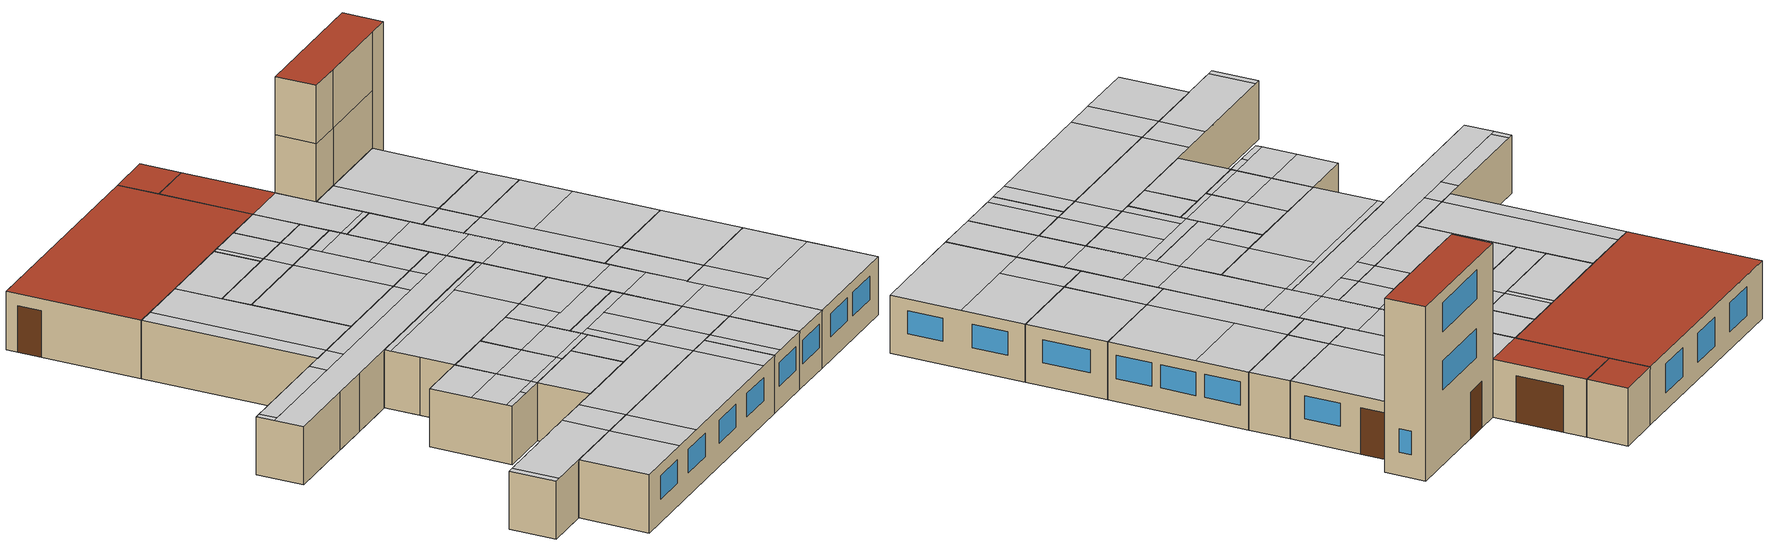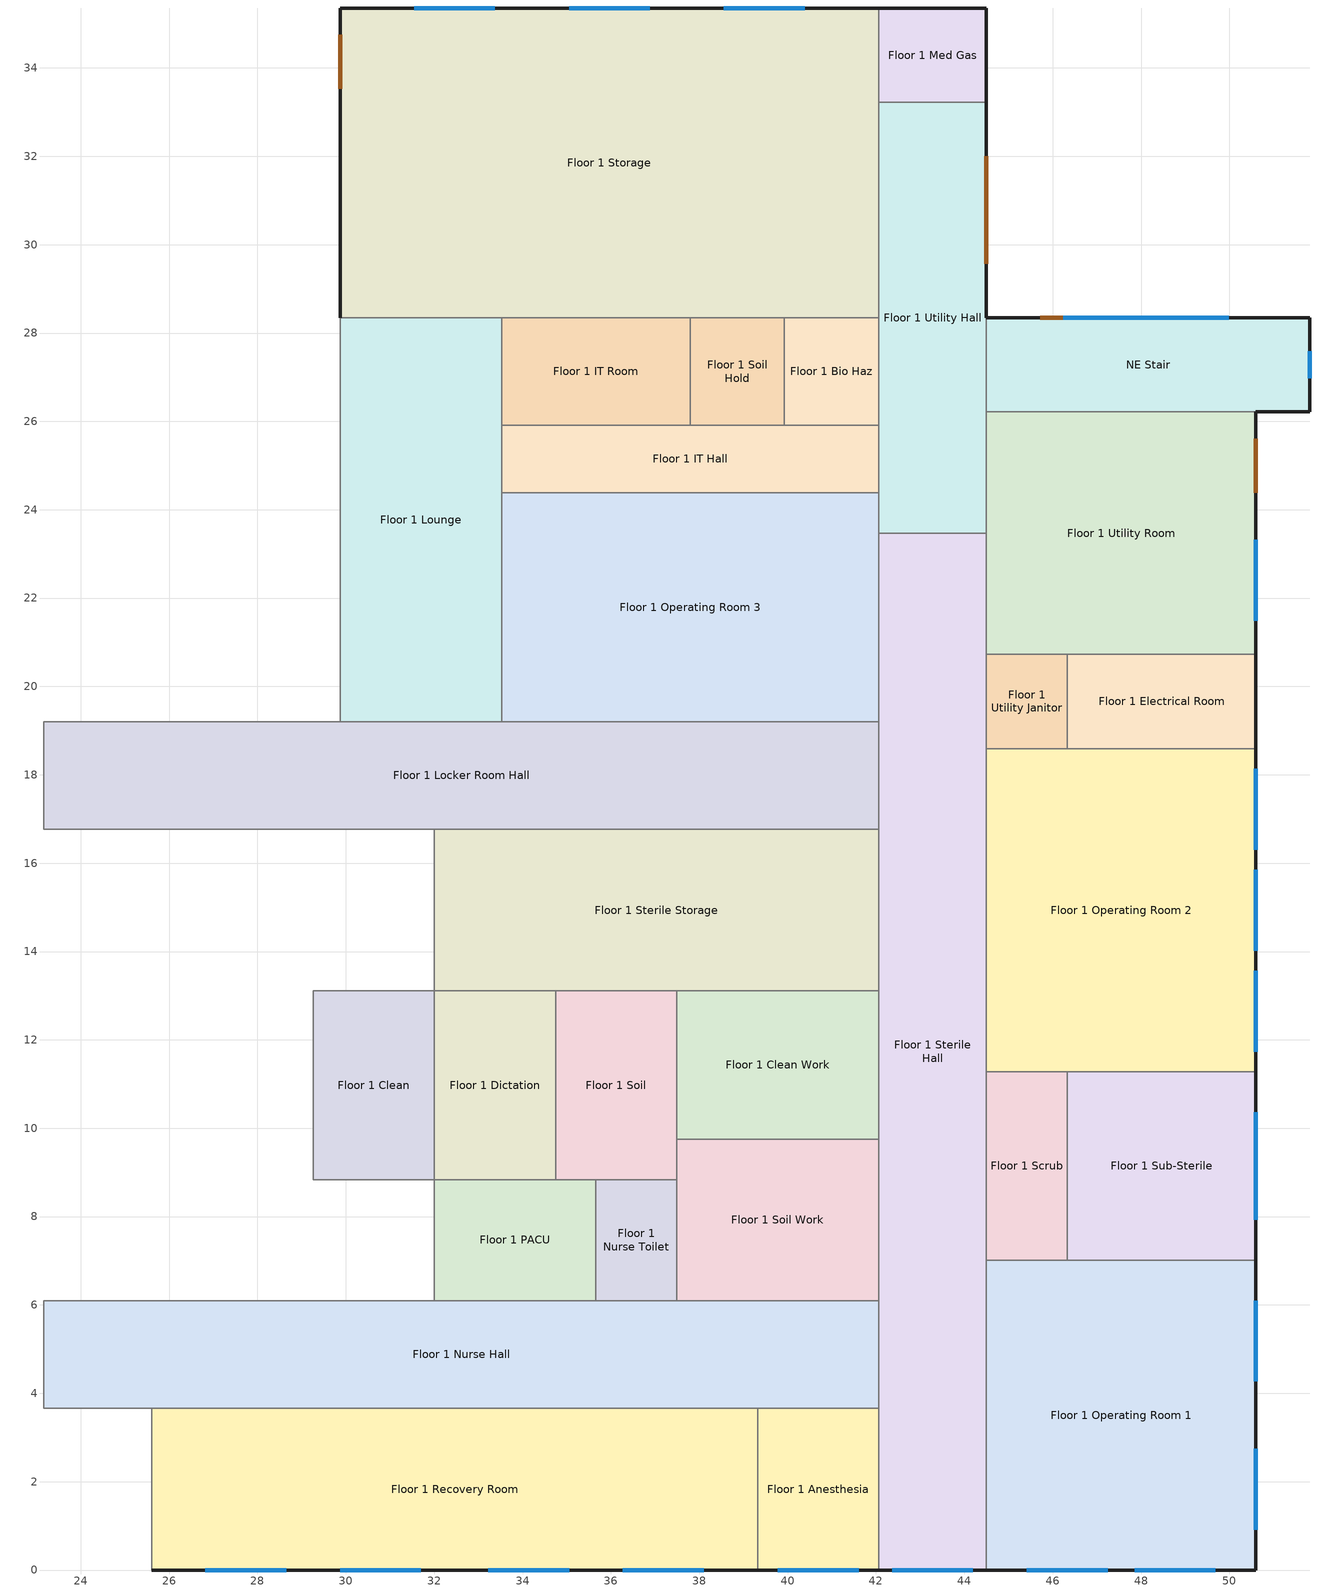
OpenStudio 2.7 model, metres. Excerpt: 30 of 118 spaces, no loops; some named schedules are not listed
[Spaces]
Floor 1 Clean
 floor ground (Basement Floor F: 1.26 Perim: 0.0 Area: 11.71): 32,13.11 32,8.84 29.26,8.84 29.26,13.11 z0
 wall to Floor 1 Nurse Station: 29.26,8.84 32,8.84 z0:3.05
 wall to Floor 1 Humid: 32,13.11 29.26,13.11 z0:3.05
 wall to Floor 1 Nourishment: 29.26,13.11 29.26,8.84 z0:3.05
 wall to Floor 1 Dictation: 32,8.84 32,13.11 z0:3.05
 ceiling to Floor 2 Exam Hall 2: 30.78,8.84 30.78,9.14 29.26,9.14 29.26,8.84 z3.05
 ceiling to Floor 2 Exam 3: 32,8.84 32,9.14 30.78,9.14 30.78,8.84 z3.05
 ceiling to Floor 2 Reception Hall: 32,9.14 32,10.97 29.26,10.97 29.26,9.14 z3.05
 ceiling to Floor 2 X-Ray: 32,10.97 32,13.11 29.26,13.11 29.26,10.97 z3.05
Floor 1 IT Hall
 floor ground (Basement Floor F: 1.26 Perim: 0.0 Area: 13.01): 42.06,25.91 42.06,24.38 33.53,24.38 33.53,25.91 z0
 wall to Floor 1 Utility Hall: 42.06,24.38 42.06,25.91 z0:3.05
 wall to Floor 1 IT Room: 37.8,25.91 33.53,25.91 z0:3.05
 wall to Floor 1 Operating Room 3: 33.53,24.38 42.06,24.38 z0:3.05
 wall to Floor 1 Soil Hold: 39.93,25.91 37.8,25.91 z0:3.05
 wall to Floor 1 Lounge: 33.53,25.91 33.53,24.38 z0:3.05
 wall to Floor 1 Bio Haz: 42.06,25.91 39.93,25.91 z0:3.05
 ceiling to Floor 2 Exam Hall 4: 39.93,24.38 39.93,25.91 38.1,25.91 38.1,24.38 z3.05
 ceiling to Floor 2 Exam 6: 42.06,24.38 42.06,25.91 39.93,25.91 39.93,24.38 z3.05
 ceiling to Floor 2 Exam 7: 38.1,24.38 38.1,25.91 33.53,25.91 33.53,24.38 z3.05
Floor 1 Utility Room
 floor ground (Basement Floor F: 1.26 Perim: 5.49 Area: 33.45): 50.6,26.21 50.6,20.73 44.5,20.73 44.5,26.21 z0
 wall outside: 50.6,20.73 50.6,26.21 z0:3.05
 wall to Floor 1 Electrical Room: 46.33,20.73 50.6,20.73 z0:3.05
 wall to Floor 1 Sterile Hall: 44.5,23.47 44.5,20.73 z0:3.05
 wall to NE Stair: 50.6,26.21 44.5,26.21 z0:3.05
 wall to Floor 1 Utility Janitor: 44.5,20.73 46.33,20.73 z0:3.05
 wall to Floor 1 Utility Hall: 44.5,26.21 44.5,23.47 z0:3.05
 window: 50.6,21.49 50.6,23.32 z1.22:2.44
 door: 50.6,24.38 50.6,25.6 z0:2.44
 ceiling to Floor 2 Exam 5: 50.6,20.73 50.6,26.21 46.33,26.21 46.33,20.73 z3.05
 ceiling to Floor 2 Office Hall: 46.33,20.73 46.33,26.21 44.5,26.21 44.5,20.73 z3.05
Floor 1 Operating Room 1
 floor ground (Basement Floor F: 1.26 Perim: 13.11 Area: 42.74): 50.6,7.01 50.6,0 44.5,0 44.5,7.01 z0
 wall outside: 44.5,0 50.6,0 50.6,7.01 z0:3.05
 wall to Floor 1 Sterile Hall: 44.5,7.01 44.5,0 z0:3.05
 wall to Floor 1 Scrub: 46.33,7.01 44.5,7.01 z0:3.05
 wall to Floor 1 Sub-Sterile: 50.6,7.01 46.33,7.01 z0:3.05
 window: 47.85,0 49.68,0 / 50.6,4.27 50.6,6.1 / 50.6,0.91 50.6,2.74 / 45.42,0 47.24,0 z1.22:2.44
 ceiling to Floor 2 Conference: 50.6,0 50.6,3.66 44.5,3.66 44.5,0 z3.05
 ceiling to Floor 2 Office Hall: 46.33,3.66 46.33,7.01 44.5,7.01 44.5,3.66 z3.05
 ceiling to Floor 2 Office: 50.6,3.66 50.6,7.01 46.33,7.01 46.33,3.66 z3.05
Floor 1 Soil
 floor ground (Basement Floor F: 1.26 Perim: 0.0 Area: 11.71): 37.49,13.11 37.49,8.84 34.75,8.84 34.75,13.11 z0
 wall to Floor 1 PACU: 34.75,8.84 35.66,8.84 z0:3.05
 wall to Floor 1 Soil Work: 37.49,8.84 37.49,9.75 z0:3.05
 wall to Floor 1 Clean Work: 37.49,9.75 37.49,13.11 z0:3.05
 wall to Floor 1 Nurse Toilet: 35.66,8.84 37.49,8.84 z0:3.05
 wall to Floor 1 Dictation: 34.75,13.11 34.75,8.84 z0:3.05
 wall to Floor 1 Sterile Storage: 37.49,13.11 34.75,13.11 z0:3.05
 ceiling to Floor 2 X-Ray: 37.49,10.97 37.49,13.11 34.75,13.11 34.75,10.97 z3.05
 ceiling to Floor 2 Exam 3: 37.49,8.84 37.49,9.14 34.75,9.14 34.75,8.84 z3.05
 ceiling to Floor 2 Reception Hall: 37.49,9.14 37.49,10.97 34.75,10.97 34.75,9.14 z3.05
Floor 1 Sterile Hall
 floor ground (Basement Floor F: 1.26 Perim: 2.44 Area: 57.23): 44.5,23.47 44.5,0 42.06,0 42.06,23.47 z0
 wall outside: 42.06,0 44.5,0 z0:3.05
 wall to Floor 1 Clean Work: 42.06,13.11 42.06,9.75 z0:3.05
 wall to Floor 1 Utility Hall: 44.5,23.47 42.06,23.47 z0:3.05
 wall to Floor 1 Nurse Hall: 42.06,6.1 42.06,3.66 z0:3.05
 wall to Floor 1 Operating Room 2: 44.5,11.28 44.5,18.59 z0:3.05
 wall to Floor 1 Utility Janitor: 44.5,18.59 44.5,20.73 z0:3.05
 wall to Floor 1 Soil Work: 42.06,9.75 42.06,6.1 z0:3.05
 wall to Floor 1 Scrub: 44.5,7.01 44.5,11.28 z0:3.05
 wall to Floor 1 Sterile Storage: 42.06,16.76 42.06,13.11 z0:3.05
 wall to Floor 1 Locker Room Hall: 42.06,19.2 42.06,16.76 z0:3.05
 wall to Floor 1 Anesthesia: 42.06,3.66 42.06,0 z0:3.05
 wall to Floor 1 Operating Room 3: 42.06,23.47 42.06,19.2 z0:3.05
 window: 42.37,0 44.2,0 z1.22:2.44
 ceiling to Floor 2 Work Hall: 44.5,16.46 44.5,18.29 42.06,18.29 42.06,16.46 z3.05
 ceiling to Floor 2 Nurse Station 1: 44.5,18.29 44.5,21.34 42.06,21.34 42.06,18.29 z3.05
 ceiling to Floor 2 Storage 2: 44.5,21.34 44.5,23.47 42.06,23.47 42.06,21.34 z3.05
 ceiling to Floor 2 Conference Toilet: 44.5,3.66 44.5,6.1 42.06,6.1 42.06,3.66 z3.05
 ceiling to Floor 2 Reception Hall: 44.5,9.14 44.5,10.97 42.06,10.97 42.06,9.14 z3.05
 ceiling to Floor 2 Conference: 44.5,0 44.5,3.66 42.06,3.66 42.06,0 z3.05
 ceiling to Floor 2 Lounge: 44.5,6.1 44.5,9.14 42.06,9.14 42.06,6.1 z3.05
 ceiling to Floor 2 Scheduling 1: 44.5,10.97 44.5,16.46 42.06,16.46 42.06,10.97 z3.05
Floor 1 Anesthesia
 floor ground (Basement Floor F: 1.26 Perim: 2.74 Area: 10.03): 42.06,3.66 42.06,0 39.32,0 39.32,3.66 z0
 wall outside: 39.32,0 42.06,0 z0:3.05
 wall to Floor 1 Nurse Hall: 42.06,3.66 39.32,3.66 z0:3.05
 wall to Floor 1 Recovery Room: 39.32,3.66 39.32,0 z0:3.05
 window: 39.78,0 41.61,0 z1.22:2.44
 ceiling to Floor 2 Exam 4: 42.06,0 42.06,3.66 39.93,3.66 39.93,0 z3.05
 ceiling to Floor 2 Exam Hall 3: 39.93,0 39.93,3.66 39.32,3.66 39.32,0 z3.05
NE Stair
 floor ground (Basement Floor F: 1.26 Perim: 10.67 Area: 15.61): 51.82,28.35 51.82,26.21 44.5,26.21 44.5,28.35 z0
 wall outside: 50.6,26.21 51.82,26.21 51.82,28.35 44.5,28.35 z0:9.14
 wall to Floor 2 Exam 6: 44.5,28.35 44.5,26.21 z3.05:6.1
 wall to Floor 3 Mechanical: 46.33,26.21 50.6,26.21 z6.1:9.14
 wall to Floor 3 Mechanical Hall: 44.5,26.21 46.33,26.21 z6.1:9.14
 wall to Floor 3 Lounge: 44.5,28.35 44.5,26.21 z6.1:9.14
 wall to Floor 2 Office Hall: 44.5,26.21 46.33,26.21 z3.05:6.1
 wall to Floor 2 Exam 5: 46.33,26.21 50.6,26.21 z3.05:6.1
 wall to Floor 1 Utility Hall: 44.5,28.35 44.5,26.21 z0:3.05
 window: 49.99,28.35 46.33,28.35 z3.96:5.49; 49.99,28.35 46.24,28.35 z7.01:8.53; 51.82,26.97 51.82,27.58 z1.22:2.44
 door: 46.94,28.35 45.72,28.35 z0:2.44
 roof outside: 51.82,26.21 51.82,28.35 44.5,28.35 44.5,26.21 z9.14
Floor 1 Sterile Storage
 floor ground (Basement Floor F: 1.26 Perim: 0.0 Area: 36.79): 42.06,16.76 42.06,13.11 32,13.11 32,16.76 z0
 wall to Floor 1 Nurse Janitor: 32,16.76 32,14.94 z0:3.05
 wall to Floor 1 Humid: 32,14.94 32,13.11 z0:3.05
 wall to Floor 1 Locker Room Hall: 42.06,16.76 32,16.76 z0:3.05
 wall to Floor 1 Dictation: 32,13.11 34.75,13.11 z0:3.05
 wall to Floor 1 Clean Work: 37.49,13.11 42.06,13.11 z0:3.05
 ceiling to Floor 2 Scheduling 1: 42.06,13.11 42.06,16.46 39.01,16.46 39.01,13.11 z3.05
 ceiling to Floor 2 Work Hall: 42.06,16.46 42.06,16.76 32,16.76 32,16.46 z3.05
 ceiling to Floor 2 X-Ray: 39.01,13.11 39.01,16.46 32,16.46 32,13.11 z3.05
Floor 1 Utility Janitor
 floor ground (Basement Floor F: 1.26 Perim: 0.0 Area: 3.9): 46.33,20.73 46.33,18.59 44.5,18.59 44.5,20.73 z0
 wall to Floor 1 Electrical Room: 46.33,18.59 46.33,20.73 z0:3.05
 wall to Floor 1 Operating Room 2: 44.5,18.59 46.33,18.59 z0:3.05
 ceiling to Floor 2 Office Hall: 46.33,18.59 46.33,20.73 44.5,20.73 44.5,18.59 z3.05
Floor 1 Locker Room Hall
 floor ground (Basement Floor F: 1.26 Perim: 0.0 Area: 46.08): 42.06,19.2 42.06,16.76 23.16,16.76 23.16,19.2 z0
 wall to Floor 1 Pre-Op Room 2: 23.16,16.76 27.13,16.76 z0:3.05
 wall to Floor 1 Nourishment: 27.13,16.76 29.26,16.76 z0:3.05
 wall to Floor 1 Pre-Op Hall: 23.16,19.2 23.16,16.76 z0:3.05
 wall to Floor 1 Lounge: 33.53,19.2 29.87,19.2 z0:3.05
 wall to Floor 1 Operating Room 3: 42.06,19.2 33.53,19.2 z0:3.05
 wall to Floor 1 Nurse Janitor: 29.26,16.76 32,16.76 z0:3.05
 wall to Floor 1 Locker Room: 29.87,19.2 23.16,19.2 z0:3.05
 ceiling to Floor 2 Work Hall: 42.06,16.76 42.06,18.29 23.16,18.29 23.16,16.76 z3.05
 ceiling to Floor 2 Exam Hall 6: 23.47,18.29 23.47,19.2 23.16,19.2 23.16,18.29 z3.05
 ceiling to Floor 2 Nurse Station 2: 28.96,18.29 28.96,19.2 23.47,19.2 23.47,18.29 z3.05
 ceiling to Floor 2 Nurse Station 1: 42.06,18.29 42.06,19.2 39.93,19.2 39.93,18.29 z3.05
 ceiling to Floor 2 Exam 7: 38.1,18.29 38.1,19.2 30.78,19.2 30.78,18.29 z3.05
 ceiling to Floor 2 Exam Hall 5: 30.78,18.29 30.78,19.2 28.96,19.2 28.96,18.29 z3.05
 ceiling to Floor 2 Exam Hall 4: 39.93,18.29 39.93,19.2 38.1,19.2 38.1,18.29 z3.05
Floor 1 Electrical Room
 floor ground (Basement Floor F: 1.26 Perim: 2.13 Area: 9.1): 50.6,20.73 50.6,18.59 46.33,18.59 46.33,20.73 z0
 wall outside: 50.6,18.59 50.6,20.73 z0:3.05
 wall to Floor 1 Operating Room 2: 46.33,18.59 50.6,18.59 z0:3.05
 ceiling to Floor 2 Exam 5: 50.6,18.59 50.6,20.73 46.33,20.73 46.33,18.59 z3.05
Floor 1 PACU
 floor ground (Basement Floor F: 1.26 Perim: 0.0 Area: 10.03): 35.66,8.84 35.66,6.1 32,6.1 32,8.84 z0
 wall to Floor 1 Nurse Toilet: 35.66,6.1 35.66,8.84 z0:3.05
 wall to Floor 1 Nurse Station: 32,8.84 32,6.1 z0:3.05
 wall to Floor 1 Nurse Hall: 32,6.1 35.66,6.1 z0:3.05
 wall to Floor 1 Dictation: 34.75,8.84 32,8.84 z0:3.05
 ceiling to Floor 2 Exam 3: 35.66,6.1 35.66,8.84 32,8.84 32,6.1 z3.05
Floor 1 Operating Room 3
 floor ground (Basement Floor F: 1.26 Perim: 0.0 Area: 44.22): 42.06,24.38 42.06,19.2 33.53,19.2 33.53,24.38 z0
 wall to Floor 1 Lounge: 33.53,24.38 33.53,19.2 z0:3.05
 wall to Floor 1 Utility Hall: 42.06,23.47 42.06,24.38 z0:3.05
 ceiling to Floor 2 Exam 7: 38.1,19.2 38.1,24.38 33.53,24.38 33.53,19.2 z3.05
 ceiling to Floor 2 Storage 2: 42.06,21.34 42.06,23.77 39.93,23.77 39.93,21.34 z3.05
 ceiling to Floor 2 Exam Hall 4: 39.93,19.2 39.93,24.38 38.1,24.38 38.1,19.2 z3.05
 ceiling to Floor 2 Nurse Station 1: 42.06,19.2 42.06,21.34 39.93,21.34 39.93,19.2 z3.05
 ceiling to Floor 2 Exam 6: 42.06,23.77 42.06,24.38 39.93,24.38 39.93,23.77 z3.05
Floor 1 Scrub
 floor ground (Basement Floor F: 1.26 Perim: 0.0 Area: 7.8): 46.33,11.28 46.33,7.01 44.5,7.01 44.5,11.28 z0
 wall to Floor 1 Operating Room 2: 46.33,11.28 44.5,11.28 z0:3.05
 wall to Floor 1 Sub-Sterile: 46.33,7.01 46.33,11.28 z0:3.05
 ceiling to Floor 2 Office Hall: 46.33,7.01 46.33,11.28 44.5,11.28 44.5,7.01 z3.05
Floor 1 Sub-Sterile
 floor ground (Basement Floor F: 1.26 Perim: 4.27 Area: 18.21): 50.6,11.28 50.6,7.01 46.33,7.01 46.33,11.28 z0
 wall outside: 50.6,7.01 50.6,11.28 z0:3.05
 wall to Floor 1 Operating Room 2: 50.6,11.28 46.33,11.28 z0:3.05
 window: 50.6,7.92 50.6,10.36 z1.22:2.44
 ceiling to Floor 2 Office: 50.6,7.01 50.6,11.28 46.33,11.28 46.33,7.01 z3.05
Floor 1 Recovery Room
 floor ground (Basement Floor F: 1.26 Perim: 13.72 Area: 50.17): 39.32,3.66 39.32,0 25.6,0 25.6,3.66 z0
 wall outside: 25.6,0 39.32,0 z0:3.05
 wall to Floor 1 Step Down: 25.6,3.66 25.6,0 z0:3.05
 wall to Floor 1 Nurse Hall: 39.32,3.66 25.6,3.66 z0:3.05
 window: 26.82,0 28.65,0 / 36.27,0 38.1,0 / 33.22,0 35.05,0 / 29.87,0 31.7,0 z1.22:2.44
 ceiling to Floor 2 Exam Hall 3: 39.32,0 39.32,3.66 38.1,3.66 38.1,0 z3.05
 ceiling to Floor 2 Exam 3: 38.1,0 38.1,3.66 30.78,3.66 30.78,0 z3.05
 ceiling to Floor 2 Exam Hall 2: 30.78,0 30.78,3.66 28.96,3.66 28.96,0 z3.05
 ceiling to Floor 2 Exam 2: 28.96,0 28.96,3.66 25.6,3.66 25.6,0 z3.05
Floor 1 Lounge
 floor ground (Basement Floor F: 1.26 Perim: 0.0 Area: 33.45): 33.53,28.35 33.53,19.2 29.87,19.2 29.87,28.35 z0
 wall to Floor 1 Storage: 33.53,28.35 29.87,28.35 z0:3.05
 wall to Floor 1 IT Room: 33.53,25.91 33.53,28.35 z0:3.05
 wall to Floor 1 Locker Room: 29.87,28.35 29.87,19.2 z0:3.05
 ceiling to Floor 2 Exam Hall 5: 30.78,19.2 30.78,28.35 29.87,28.35 29.87,19.2 z3.05
 ceiling to Floor 2 Exam 7: 33.53,19.2 33.53,28.35 30.78,28.35 30.78,19.2 z3.05
Floor 1 Storage
 floor ground (Basement Floor F: 1.26 Perim: 19.2 Area: 85.47): 42.06,35.36 42.06,28.35 29.87,28.35 29.87,35.36 z0
 wall outside: 42.06,35.36 29.87,35.36 29.87,28.35 z0:3.05
 wall to Floor 1 Soil Hold: 37.8,28.35 39.93,28.35 z0:3.05
 wall to Floor 1 Med Gas: 42.06,33.22 42.06,35.36 z0:3.05
 wall to Floor 1 Bio Haz: 39.93,28.35 42.06,28.35 z0:3.05
 wall to Floor 1 IT Room: 33.53,28.35 37.8,28.35 z0:3.05
 wall to Floor 1 Utility Hall: 42.06,28.35 42.06,33.22 z0:3.05
 window: 40.39,35.36 38.56,35.36 / 33.38,35.36 31.55,35.36 / 36.88,35.36 35.05,35.36 z0.91:2.44
 door: 29.87,34.75 29.87,33.53 z0:2.44
 roof outside: 42.06,28.35 42.06,35.36 29.87,35.36 29.87,28.35 z3.05
Floor 1 Soil Hold
 floor ground (Basement Floor F: 1.26 Perim: 0.0 Area: 5.2): 39.93,28.35 39.93,25.91 37.8,25.91 37.8,28.35 z0
 wall to Floor 1 IT Room: 37.8,28.35 37.8,25.91 z0:3.05
 wall to Floor 1 Bio Haz: 39.93,25.91 39.93,28.35 z0:3.05
 ceiling to Floor 2 Exam Hall 4: 39.93,25.91 39.93,28.35 38.1,28.35 38.1,25.91 z3.05
 ceiling to Floor 2 Exam 7: 38.1,25.91 38.1,28.35 37.8,28.35 37.8,25.91 z3.05
Floor 1 Nurse Toilet
 floor ground (Basement Floor F: 1.26 Perim: 0.0 Area: 5.02): 37.49,8.84 37.49,6.1 35.66,6.1 35.66,8.84 z0
 wall to Floor 1 Soil Work: 37.49,6.1 37.49,8.84 z0:3.05
 wall to Floor 1 Nurse Hall: 35.66,6.1 37.49,6.1 z0:3.05
 ceiling to Floor 2 Exam 3: 37.49,6.1 37.49,8.84 35.66,8.84 35.66,6.1 z3.05
Floor 1 Bio Haz
 floor ground (Basement Floor F: 1.26 Perim: 0.0 Area: 5.2): 42.06,28.35 42.06,25.91 39.93,25.91 39.93,28.35 z0
 wall to Floor 1 Utility Hall: 42.06,25.91 42.06,28.35 z0:3.05
 ceiling to Floor 2 Exam 6: 42.06,25.91 42.06,28.35 39.93,28.35 39.93,25.91 z3.05
Floor 1 Clean Work
 floor ground (Basement Floor F: 1.26 Perim: 0.0 Area: 15.33): 42.06,13.11 42.06,9.75 37.49,9.75 37.49,13.11 z0
 wall to Floor 1 Soil Work: 37.49,9.75 42.06,9.75 z0:3.05
 ceiling to Floor 2 Scheduling 1: 42.06,10.97 42.06,13.11 39.01,13.11 39.01,10.97 z3.05
 ceiling to Floor 2 Reception Hall: 42.06,9.75 42.06,10.97 37.49,10.97 37.49,9.75 z3.05
 ceiling to Floor 2 X-Ray: 39.01,10.97 39.01,13.11 37.49,13.11 37.49,10.97 z3.05
Floor 1 Nurse Hall
 floor ground (Basement Floor F: 1.26 Perim: 0.0 Area: 46.08): 42.06,6.1 42.06,3.66 23.16,3.66 23.16,6.1 z0
 wall to Floor 1 Soil Work: 42.06,6.1 37.49,6.1 z0:3.05
 wall to Floor 1 Step Down: 23.16,3.66 25.6,3.66 z0:3.05
 wall to Floor 1 Pre-Op Hall: 23.16,6.1 23.16,3.66 z0:3.05
 wall to Floor 1 Nurse Station: 32,6.1 23.16,6.1 z0:3.05
 ceiling to Floor 2 Exam 2: 28.96,3.66 28.96,6.1 23.47,6.1 23.47,3.66 z3.05
 ceiling to Floor 2 Storage 1: 42.06,3.66 42.06,6.1 39.93,6.1 39.93,3.66 z3.05
 ceiling to Floor 2 Exam Hall 1: 23.47,3.66 23.47,6.1 23.16,6.1 23.16,3.66 z3.05
 ceiling to Floor 2 Exam Hall 2: 30.78,3.66 30.78,6.1 28.96,6.1 28.96,3.66 z3.05
 ceiling to Floor 2 Exam 3: 38.1,3.66 38.1,6.1 30.78,6.1 30.78,3.66 z3.05
 ceiling to Floor 2 Exam Hall 3: 39.93,3.66 39.93,6.1 38.1,6.1 38.1,3.66 z3.05
Floor 1 Soil Work
 floor ground (Basement Floor F: 1.26 Perim: 0.0 Area: 16.72): 42.06,9.75 42.06,6.1 37.49,6.1 37.49,9.75 z0
 ceiling to Floor 2 Reception Hall: 42.06,9.14 42.06,9.75 37.49,9.75 37.49,9.14 z3.05
 ceiling to Floor 2 Dictation: 42.06,6.1 42.06,9.14 39.93,9.14 39.93,6.1 z3.05
 ceiling to Floor 2 Exam Hall 3: 39.93,6.1 39.93,9.14 38.1,9.14 38.1,6.1 z3.05
 ceiling to Floor 2 Exam 3: 38.1,6.1 38.1,9.14 37.49,9.14 37.49,6.1 z3.05
Floor 1 Med Gas
 floor ground (Basement Floor F: 1.26 Perim: 4.57 Area: 5.2): 44.5,35.36 44.5,33.22 42.06,33.22 42.06,35.36 z0
 wall outside: 44.5,33.22 44.5,35.36 42.06,35.36 z0:3.05
 wall to Floor 1 Utility Hall: 42.06,33.22 44.5,33.22 z0:3.05
 roof outside: 44.5,33.22 44.5,35.36 42.06,35.36 42.06,33.22 z3.05
Floor 1 Operating Room 2
 floor ground (Basement Floor F: 1.26 Perim: 7.32 Area: 44.59): 50.6,18.59 50.6,11.28 44.5,11.28 44.5,18.59 z0
 wall outside: 50.6,11.28 50.6,18.59 z0:3.05
 window: 50.6,16.31 50.6,18.14 / 50.6,11.73 50.6,13.56 / 50.6,14.02 50.6,15.85 z1.22:2.44
 ceiling to Floor 2 Utility: 50.6,15.85 50.6,18.59 46.33,18.59 46.33,15.85 z3.05
 ceiling to Floor 2 Office: 50.6,11.28 50.6,15.85 46.33,15.85 46.33,11.28 z3.05
 ceiling to Floor 2 Office Hall: 46.33,11.28 46.33,18.59 44.5,18.59 44.5,11.28 z3.05
Floor 1 Utility Hall
 floor ground (Basement Floor F: 1.26 Perim: 4.88 Area: 23.78): 44.5,33.22 44.5,23.47 42.06,23.47 42.06,33.22 z0
 wall outside: 44.5,28.35 44.5,33.22 z0:3.05
 door: 44.5,29.57 44.5,32 z0:2.44
 ceiling to Floor 2 Storage 2: 44.5,23.47 44.5,23.77 42.06,23.77 42.06,23.47 z3.05
 ceiling to Floor 2 Exam 6: 44.5,23.77 44.5,28.35 42.06,28.35 42.06,23.77 z3.05
 roof outside: 44.5,28.35 44.5,33.22 42.06,33.22 42.06,28.35 z3.05
Floor 1 Dictation
 floor ground (Basement Floor F: 1.26 Perim: 0.0 Area: 11.71): 34.75,13.11 34.75,8.84 32,8.84 32,13.11 z0
 ceiling to Floor 2 Exam 3: 34.75,8.84 34.75,9.14 32,9.14 32,8.84 z3.05
 ceiling to Floor 2 X-Ray: 34.75,10.97 34.75,13.11 32,13.11 32,10.97 z3.05
 ceiling to Floor 2 Reception Hall: 34.75,9.14 34.75,10.97 32,10.97 32,9.14 z3.05
Floor 1 IT Room
 floor ground (Basement Floor F: 1.26 Perim: 0.0 Area: 10.41): 37.8,28.35 37.8,25.91 33.53,25.91 33.53,28.35 z0
 ceiling to Floor 2 Exam 7: 37.8,25.91 37.8,28.35 33.53,28.35 33.53,25.91 z3.05
[Site]
Tampa-MacDill AFB_FL_USA: Latitude {deg}=27.85; Longitude {deg}=-82.52; Time Zone {hr}=-5; Elevation {m}=8; Terrain=City
[Building]
-Outpatient-ASHRAE 169-2013-2A created: 2020-01-29 10:56:15 -0500: North Axis {deg}=0; Default Construction Set=90.1-2007 - Outpatient - ASHRAE 169-2013-2A; Standards Number of Stories=3; Standards Number of Above Ground Stories=3; Standards Building Type=Outpatient
[ClimateZones]
Climate Zone Institution Name 1=ASHRAE; Climate Zone Document Name 1=ANSI/ASHRAE Standard 169; Climate Zone Document Year 1=2006; Climate Zone Value 1=2A
[Site:WaterMainsTemperature]
Calculation Method=Correlation; Annual Average Outdoor Air Temperature {C}=21.85; Maximum Difference In Monthly Average Outdoor Air Temperatures {deltaC}=14.3
[SizingPeriod:DesignDay] Barometric Pressure {Pa}=101229; Sky Clearness=0; Rain Indicator=0; Snow Indicator=0; Day of Month=21; Daylight Saving Time Indicator=0; Humidity Indicating Type=Wetbulb; Dry-Bulb Temperature Range Modifier Type=DefaultMultipliers
Name | Maximum Dry-Bulb Temperature {C} | Daily Dry-Bulb Temperature Range {deltaC} | Humidity Indicating Conditions at Maximum Dry-Bulb | Wind Speed {m/s} | Wind Direction {deg} | Month | Day Type | Solar Model Indicator | ASHRAE Taub | ASHRAE Taud
Tampa-MacDill.AFB_FL_USA Ann Clg .4% Condns DB=>MWB | 33.9 | 7.9 | 25.1 | 3.1 | 270 | 8 | SummerDesignDay | ASHRAETau | 0.491 | 2.016
Tampa-MacDill.AFB_FL_USA Ann Htg 99.6% Condns DB | 4.6 | 0 | 4.6 | 2.5 | 10 | 1 | WinterDesignDay | ASHRAEClearSky
[Site:GroundTemperature:FCfactorMethod]
January Ground Temperature {C}=24.2; February Ground Temperature {C}=18.9; March Ground Temperature {C}=15.7; April Ground Temperature {C}=13.6; May Ground Temperature {C}=15.5; June Ground Temperature {C}=17.1; July Ground Temperature {C}=21.2; August Ground Temperature {C}=26.9; September Ground Temperature {C}=27.6; October Ground Temperature {C}=27.9; November Ground Temperature {C}=27.4; December Ground Temperature {C}=26.2
[Material:NoMass] Thermal Absorptance=0.9; Solar Absorptance=0.7
Name | Roughness | Thermal Resistance {m2-K/W} | Visible Absorptance
CP02 CARPET PAD | VeryRough | 0.21648 | 0.8
Typical Insulation R-6.78 | Smooth | 1.19347 | 0.7
Typical Carpet Pad | Smooth | 0.21648 | 0.8
Typical Insulation R-5.89 | Smooth | 1.03652 | 0.7
Typical Insulation R-19.72 | Smooth | 3.4722 | 0.7
Typical Insulation R-0.58 | Smooth | 0.101875 | 0.7
Typical Insulation | Smooth | 0.0282222 | 0.7
[Material]
Name | Roughness | Thickness {m} | Conductivity {W/m-K} | Density {kg/m3} | Specific Heat {J/kg-K} | Thermal Absorptance | Solar Absorptance | Visible Absorptance
100mm Normalweight concrete floor | MediumSmooth | 0.1016 | 2.31 | 2322 | 832
G01 13mm gypsum board | Smooth | 0.0127 | 0.16 | 800 | 1090 | 0.9 | 0.7 | 0.5
4 in. Normalweight Concrete Floor | MediumRough | 0.1016 | 2.31 | 2322 | 832 | 0.9 | 0.7 | 0.7
25mm Stucco | Smooth | 0.0254 | 0.72 | 1856 | 840 | 0.9 | 0.7 | 0.7
5/8 in. Gypsum Board | MediumSmooth | 0.0159 | 0.16 | 800 | 1090 | 0.9 | 0.7 | 0.7
Roof Membrane - Highly Reflective | VeryRough | 0.0095 | 0.16 | 1121.29 | 1460 | 0.75 | 0.45 | 0.7
Metal Roof Surface; F08 Metal surface | Smooth | 0.0008 | 45.28 | 7824 | 500 | 0.9 | 0.7 | 0.7
6 in. Normalweight Concrete Floor | MediumRough | 0.1524 | 2.31 | 2322 | 832 | 0.9 | 0.7 | 0.7
8 in. Concrete Block Basement Wall | MediumRough | 0.2032 | 1.326 | 1842 | 912 | 0.9 | 0.7 | 0.7
G05 25mm wood | MediumSmooth | 0.0254 | 0.15 | 608 | 1630 | 0.9 | 0.5 | 0.5
Std Wood 6inch | MediumSmooth | 0.15 | 0.12 | 540 | 1210 | 0.9 | 0.7 | 0.7
[Construction]
Typical Insulated Exterior Mass Floor R-9.35: Typical Insulation R-6.78, 4 in. Normalweight Concrete Floor, Typical Carpet Pad
Typical Insulated Steel Framed Exterior Wall R-8.06: 25mm Stucco, 5/8 in. Gypsum Board, Typical Insulation R-5.89, 5/8 in. Gypsum Board
Typical IEAD Roof - Highly Reflective R-20.83: Roof Membrane - Highly Reflective, Typical Insulation R-19.72, Metal Roof Surface
Typical Interior Floor: 100mm Normalweight concrete floor, CP02 CARPET PAD
Typical Interior Wall: G01 13mm gypsum board, G01 13mm gypsum board
Typical Interior Ceiling: CP02 CARPET PAD, 100mm Normalweight concrete floor
Typical Insulated Carpeted 6in Slab Floor: 6 in. Normalweight Concrete Floor, Typical Carpet Pad
Typical Insulated Basement Mass Wall: 8 in. Concrete Block Basement Wall
U 0.72 SHGC 0.25 Sgl Ref-B-M Tint 6mm: REF B TINT MID 6MM
Typical Insulated Metal Door R-1.43: F08 Metal surface, Typical Insulation R-0.58
U 0.88 SHGC 0.16 Sgl Ref-A-L Clr 6mm: REF A CLEAR LO 6MM
Typical Overhead Door: Typical Insulation
U 1.98 SHGC 0.36 Sgl Ref-B-H Clr 6mm: REF B CLEAR HI 6MM
Typical Interior Window: Clear 3mm
Typical Interior Door; Typical Interior Partition: G05 25mm wood
InteriorFurnishings: Std Wood 6inch
[Construction:FfactorGroundFloor] F-Factor {W/m-K}=1.26363
Name | Area {m2} | PerimeterExposed {m}
Basement Floor F: 1.26 Perim: 0.0 Area: 15.33 | 15.329 | 0
Basement Floor F: 1.26 Perim: 0.0 Area: 36.79 | 36.7896 | 0
Basement Floor F: 1.26 Perim: 0.0 Area: 11.71 | 11.7058 | 0
Basement Floor F: 1.26 Perim: 0.0 Area: 10.41 | 10.4051 | 0
Basement Floor F: 1.26 Perim: 5.49 Area: 33.45 | 33.4451 | 5.4864
Basement Floor F: 1.26 Perim: 0.0 Area: 5.02 | 5.01676 | 0
Basement Floor F: 1.26 Perim: 2.44 Area: 57.23 | 57.2283 | 2.4384
Basement Floor F: 1.26 Perim: 0.0 Area: 13.01 | 13.0064 | 0
Basement Floor F: 1.26 Perim: 13.11 Area: 42.74 | 42.7354 | 13.1064
Basement Floor F: 1.26 Perim: 19.2 Area: 85.47 | 85.4708 | 19.2024
Basement Floor F: 1.26 Perim: 2.74 Area: 10.03 | 10.0335 | 2.7432
Basement Floor F: 1.26 Perim: 0.0 Area: 3.9 | 3.90193 | 0
Basement Floor F: 1.26 Perim: 2.13 Area: 9.1 | 9.1045 | 2.1336
Basement Floor F: 1.26 Perim: 10.67 Area: 15.61 | 15.6077 | 10.668
Basement Floor F: 1.26 Perim: 13.72 Area: 50.17 | 50.1676 | 13.716
Basement Floor F: 1.26 Perim: 0.0 Area: 46.08 | 46.0799 | 0
Basement Floor F: 1.26 Perim: 0.0 Area: 10.03 | 10.0335 | 0
Basement Floor F: 1.26 Perim: 0.0 Area: 44.22 | 44.2218 | 0
Basement Floor F: 1.26 Perim: 0.0 Area: 7.8 | 7.80386 | 0
Basement Floor F: 1.26 Perim: 4.57 Area: 5.2 | 5.20257 | 4.572
Basement Floor F: 1.26 Perim: 7.32 Area: 44.59 | 44.5935 | 7.3152
Basement Floor F: 1.26 Perim: 4.27 Area: 18.21 | 18.209 | 4.2672
Basement Floor F: 1.26 Perim: 0.0 Area: 33.45 | 33.4451 | 0
Basement Floor F: 1.26 Perim: 0.0 Area: 5.2 | 5.20257 | 0
Basement Floor F: 1.26 Perim: 4.88 Area: 23.78 | 23.7832 | 4.8768
Basement Floor F: 1.26 Perim: 0.0 Area: 16.72 | 16.7225 | 0
[DefaultConstructionSet]
90.1-2007 - Outpatient - ASHRAE 169-2013-2A: Default Exterior Surface Constructions=Default Surface Constructions 1; Default Interior Surface Constructions=Default Surface Constructions 2; Default Ground Contact Surface Constructions=Default Surface Constructions 3; Default Exterior SubSurface Constructions=Default Sub Surface Constructions 1; Default Interior SubSurface Constructions=Default Sub Surface Constructions 2; Interior Partition Construction=Typical Interior Partition
[DefaultSurfaceConstructions]
Name | Floor Construction | Wall Construction | Roof Ceiling Construction
Default Surface Constructions 1 | Typical Insulated Exterior Mass Floor R-9.35 | Typical Insulated Steel Framed Exterior Wall R-8.06 | Typical IEAD Roof - Highly Reflective R-20.83
Default Surface Constructions 2 | Typical Interior Floor | Typical Interior Wall | Typical Interior Ceiling
Default Surface Constructions 3 | Typical Insulated Carpeted 6in Slab Floor | Typical Insulated Basement Mass Wall
[DefaultSubSurfaceConstructions]
Name | Fixed Window Construction | Operable Window Construction | Door Construction | Glass Door Construction | Overhead Door Construction | Skylight Construction | Tubular Daylight Dome Construction | Tubular Daylight Diffuser Construction
Default Sub Surface Constructions 1 | U 0.72 SHGC 0.25 Sgl Ref-B-M Tint 6mm | U 0.72 SHGC 0.25 Sgl Ref-B-M Tint 6mm | Typical Insulated Metal Door R-1.43 | U 0.88 SHGC 0.16 Sgl Ref-A-L Clr 6mm | Typical Overhead Door | U 1.98 SHGC 0.36 Sgl Ref-B-H Clr 6mm | Typical Interior Window | Typical Interior Window
Default Sub Surface Constructions 2 | Typical Interior Window | Typical Interior Window | Typical Interior Door
[WindowMaterial:Glazing] Optical Data Type=SpectralAverage; Infrared Transmittance at Normal Incidence=0; Front Side Infrared Hemispherical Emissivity=0.84; Conductivity {W/m-K}=0.9; Dirt Correction Factor for Solar and Visible Transmittance=1; Solar Diffusing=No
Name | Thickness {m} | Solar Transmittance at Normal Incidence | Front Side Solar Reflectance at Normal Incidence | Back Side Solar Reflectance at Normal Incidence | Visible Transmittance at Normal Incidence | Front Side Visible Reflectance at Normal Incidence | Back Side Visible Reflectance at Normal Incidence | Back Side Infrared Hemispherical Emissivity
REF B TINT MID 6MM | 0.006 | 0.1 | 0.11 | 0.41 | 0.13 | 0.1 | 0.32 | 0.45
REF A CLEAR LO 6MM | 0.006 | 0.066 | 0.341 | 0.493 | 0.08 | 0.41 | 0.37 | 0.4
REF B CLEAR HI 6MM | 0.006 | 0.24 | 0.16 | 0.32 | 0.3 | 0.16 | 0.29 | 0.6
Clear 3mm | 0.003 | 0.837 | 0.075 | 0.075 | 0.898 | 0.081 | 0.081 | 0.84
[Space] Building Story=Building Story 1; Part of Total Floor Area=Yes
Name | Space Type | Thermal Zone
Floor 1 Sterile Storage | Outpatient Janitor | Floor 1 Sterile Storage ZN
Floor 1 Clean | Outpatient CleanWork | Floor 1 Clean ZN
Floor 1 Utility Room | Outpatient Janitor | Floor 1 Utility Room ZN
Floor 1 IT Hall | Outpatient Hall | Floor 1 IT Hall ZN
Floor 1 Operating Room 1 | Outpatient OR | Floor 1 Operating Room 1 ZN
Floor 1 Soil | Outpatient Soil Work | Floor 1 Soil ZN
Floor 1 Sterile Hall | Outpatient Hall | Floor 1 Sterile Hall ZN
Floor 1 Anesthesia | Outpatient Anesthesia | Floor 1 Anesthesia ZN
NE Stair | Outpatient Stair | NE Stair ZN
Floor 1 Utility Janitor | Outpatient Janitor | Floor 1 Utility Janitor ZN
Floor 1 Locker Room Hall | Outpatient Hall | Floor 1 Locker Room Hall ZN
Floor 1 Electrical Room | Outpatient Elec/MechRoom | Floor 1 Electrical Room ZN
Floor 1 Dictation | Outpatient Office | Floor 1 Dictation ZN
Floor 1 Storage | Outpatient Janitor | Floor 1 Storage ZN
Floor 1 PACU | Outpatient PACU | Floor 1 PACU ZN
Floor 1 Operating Room 3 | Outpatient OR | Floor 1 Operating Room 3 ZN
Floor 1 Scrub | Outpatient Hall | Floor 1 Scrub ZN
Floor 1 Operating Room 2 | Outpatient OR | Floor 1 Operating Room 2 ZN
Floor 1 Sub-Sterile | Outpatient Hall_infil | Floor 1 Sub-Sterile ZN
Floor 1 Recovery Room | Outpatient PACU | Floor 1 Recovery Room ZN
Floor 1 Lounge | Outpatient Lounge | Floor 1 Lounge ZN
Floor 1 Soil Hold | Outpatient Soil Work | Floor 1 Soil Hold ZN
Floor 1 Nurse Toilet | Outpatient Toilet | Floor 1 Nurse Toilet ZN
Floor 1 Bio Haz | Outpatient BioHazard | Floor 1 Bio Haz ZN
Floor 1 Clean Work | Outpatient CleanWork | Floor 1 Clean Work ZN
Floor 1 Nurse Hall | Outpatient Hall | Floor 1 Nurse Hall ZN
Floor 1 Utility Hall | Outpatient Hall_infil | Floor 1 Utility Hall ZN
Floor 1 IT Room | Outpatient IT_Room | Floor 1 IT Room ZN
Floor 1 Soil Work | Outpatient Soil Work | Floor 1 Soil Work ZN
Floor 1 Med Gas | Outpatient MedGas | Floor 1 Med Gas ZN
[BuildingStory]
Building Story 1: Nominal Z Coordinate {m}=0
[SpaceType] Standards Building Type=Outpatient
Name | Default Schedule Set | Design Specification Outdoor Air Object | Standards Space Type
Outpatient Anesthesia | Outpatient Anesthesia Schedule Set | Outpatient Anesthesia Ventilation | Anesthesia
Outpatient BioHazard | Outpatient BioHazard Schedule Set | Outpatient BioHazard Ventilation | BioHazard
Outpatient CleanWork | Outpatient CleanWork Schedule Set | Outpatient CleanWork Ventilation | CleanWork
Outpatient Elec/MechRoom | Outpatient Elec/MechRoom Schedule Set | Outpatient Elec/MechRoom Ventilation | Elec/MechRoom
Outpatient Hall | Outpatient Hall Schedule Set | Outpatient Hall Ventilation | Hall
Outpatient Hall_infil | Outpatient Hall_infil Schedule Set | Outpatient Hall_infil Ventilation | Hall_infil
Outpatient IT_Room | Outpatient IT_Room Schedule Set | Outpatient IT_Room Ventilation | IT_Room
Outpatient Janitor | Outpatient Janitor Schedule Set | Outpatient Janitor Ventilation | Janitor
Outpatient Lounge | Outpatient Lounge Schedule Set | Outpatient Lounge Ventilation | Lounge
Outpatient MedGas | Outpatient MedGas Schedule Set | Outpatient MedGas Ventilation | MedGas
Outpatient OR | Outpatient OR Schedule Set | Outpatient OR Ventilation | OR
Outpatient Office | Outpatient Office Schedule Set | Outpatient Office Ventilation | Office
Outpatient PACU | Outpatient PACU Schedule Set | Outpatient PACU Ventilation | PACU
Outpatient Soil Work | Outpatient Soil Work Schedule Set | Outpatient Soil Work Ventilation | Soil Work
Outpatient Stair | Outpatient Stair Schedule Set | Outpatient Stair Ventilation | Stair
Outpatient Toilet | Outpatient Toilet Schedule Set | Outpatient Toilet Ventilation | Toilet
[People:Definition] Number of People Calculation Method=People/Area; Fraction Radiant=0.3
Name | People per Space Floor Area {person/m2}
Outpatient Anesthesia People Definition; Outpatient CleanWork People Definition; Outpatient OR People Definition; Outpatient PACU People Definition; Outpatient Soil Work People Definition | 0.215493
Outpatient IT_Room People Definition; Outpatient Office People Definition | 0.0538196
Outpatient Lounge People Definition | 0.161566
[People] Work Efficiency Schedule=Work Efficiency Schedule; Clothing Insulation Schedule=Clothing Schedule; Air Velocity Schedule=Air Velocity Schedule; Multiplier=1
Name | People Definition | Space or SpaceType
Outpatient Anesthesia People | Outpatient Anesthesia People Definition | Outpatient Anesthesia
Outpatient CleanWork People | Outpatient CleanWork People Definition | Outpatient CleanWork
Outpatient IT_Room People | Outpatient IT_Room People Definition | Outpatient IT_Room
Outpatient Lounge People | Outpatient Lounge People Definition | Outpatient Lounge
Outpatient Office People | Outpatient Office People Definition | Outpatient Office
Outpatient OR People | Outpatient OR People Definition | Outpatient OR
Outpatient PACU People | Outpatient PACU People Definition | Outpatient PACU
Outpatient Soil Work People | Outpatient Soil Work People Definition | Outpatient Soil Work
[Lights:Definition] Design Level Calculation Method=Watts/Area; Fraction Radiant=0.7; Fraction Visible=0.2; Return Air Fraction=0
Name | Watts per Space Floor Area {W/m2}
Outpatient Anesthesia Lights Definition; Outpatient CleanWork Lights Definition; Outpatient Elec/MechRoom Lights Definition; Outpatient Soil Work Lights Definition | 16.1459
Outpatient BioHazard Lights Definition; Outpatient Janitor Lights Definition; Outpatient MedGas Lights Definition; Outpatient Toilet Lights Definition | 9.68752
Outpatient Hall Lights Definition; Outpatient Hall_infil Lights Definition; Outpatient Stair Lights Definition | 10.7639
Outpatient IT_Room Lights Definition; Outpatient Office Lights Definition | 11.8403
Outpatient Lounge Lights Definition; Outpatient PACU Lights Definition | 8.61113
Outpatient OR Lights Definition | 23.6806
[Lights] Fraction Replaceable=1
Name | Lights Definition | Space or SpaceType
Outpatient Anesthesia Lights | Outpatient Anesthesia Lights Definition | Outpatient Anesthesia
Outpatient BioHazard Lights | Outpatient BioHazard Lights Definition | Outpatient BioHazard
Outpatient CleanWork Lights | Outpatient CleanWork Lights Definition | Outpatient CleanWork
Outpatient Elec/MechRoom Lights | Outpatient Elec/MechRoom Lights Definition | Outpatient Elec/MechRoom
Outpatient Hall Lights | Outpatient Hall Lights Definition | Outpatient Hall
Outpatient Hall_infil Lights | Outpatient Hall_infil Lights Definition | Outpatient Hall_infil
Outpatient IT_Room Lights | Outpatient IT_Room Lights Definition | Outpatient IT_Room
Outpatient Janitor Lights | Outpatient Janitor Lights Definition | Outpatient Janitor
Outpatient Lounge Lights | Outpatient Lounge Lights Definition | Outpatient Lounge
Outpatient MedGas Lights | Outpatient MedGas Lights Definition | Outpatient MedGas
Outpatient Office Lights | Outpatient Office Lights Definition | Outpatient Office
Outpatient OR Lights | Outpatient OR Lights Definition | Outpatient OR
Outpatient PACU Lights | Outpatient PACU Lights Definition | Outpatient PACU
Outpatient Soil Work Lights | Outpatient Soil Work Lights Definition | Outpatient Soil Work
Outpatient Stair Lights | Outpatient Stair Lights Definition | Outpatient Stair
Outpatient Toilet Lights | Outpatient Toilet Lights Definition | Outpatient Toilet
[ElectricEquipment:Definition] Design Level Calculation Method=Watts/Area; Fraction Latent=0
Name | Watts per Space Floor Area {W/m2} | Fraction Radiant | Fraction Lost
Outpatient Anesthesia Elec Equip Definition; Outpatient CleanWork Elec Equip Definition; Outpatient Soil Work Elec Equip Definition | 21.5278 | 0.5 | 0
Outpatient BioHazard Elec Equip Definition; Outpatient MedGas Elec Equip Definition | 1.07639 | 0.5 | 0
Outpatient Elec/MechRoom Elec Equip Definition | 53.8196 | 0.5 | 0
Outpatient Hall Elec Equip Definition; Outpatient Hall_infil Elec Equip Definition; Outpatient Stair Elec Equip Definition | 4.30556 | 0.5 | 0
Outpatient IT_Room Elec Equip Definition; Outpatient Office Elec Equip Definition | 11.8403 | 0.5 | 0
Outpatient Janitor Elec Equip Definition | 1.07639 | 0.3 | 0.7
Outpatient Lounge Elec Equip Definition; Outpatient PACU Elec Equip Definition | 32.2917 | 0.5 | 0
Outpatient OR Elec Equip Definition | 43.0556 | 0.5 | 0
Outpatient Toilet Elec Equip Definition | 4.30556 | 0.3 | 0.7
[ElectricEquipment]
Name | Electric Equipment Definition | Space or SpaceType
Outpatient Anesthesia Elec Equip | Outpatient Anesthesia Elec Equip Definition | Outpatient Anesthesia
Outpatient BioHazard Elec Equip | Outpatient BioHazard Elec Equip Definition | Outpatient BioHazard
Outpatient CleanWork Elec Equip | Outpatient CleanWork Elec Equip Definition | Outpatient CleanWork
Outpatient Elec/MechRoom Elec Equip | Outpatient Elec/MechRoom Elec Equip Definition | Outpatient Elec/MechRoom
Outpatient Hall Elec Equip | Outpatient Hall Elec Equip Definition | Outpatient Hall
Outpatient Hall_infil Elec Equip | Outpatient Hall_infil Elec Equip Definition | Outpatient Hall_infil
Outpatient IT_Room Elec Equip | Outpatient IT_Room Elec Equip Definition | Outpatient IT_Room
Outpatient Janitor Elec Equip | Outpatient Janitor Elec Equip Definition | Outpatient Janitor
Outpatient Lounge Elec Equip | Outpatient Lounge Elec Equip Definition | Outpatient Lounge
Outpatient MedGas Elec Equip | Outpatient MedGas Elec Equip Definition | Outpatient MedGas
Outpatient Office Elec Equip | Outpatient Office Elec Equip Definition | Outpatient Office
Outpatient OR Elec Equip | Outpatient OR Elec Equip Definition | Outpatient OR
Outpatient PACU Elec Equip | Outpatient PACU Elec Equip Definition | Outpatient PACU
Outpatient Soil Work Elec Equip | Outpatient Soil Work Elec Equip Definition | Outpatient Soil Work
Outpatient Stair Elec Equip | Outpatient Stair Elec Equip Definition | Outpatient Stair
Outpatient Toilet Elec Equip | Outpatient Toilet Elec Equip Definition | Outpatient Toilet
[DesignSpecification:OutdoorAir]
Name | Outdoor Air Method | Outdoor Air Flow per Floor Area {m3/s-m2} | Outdoor Air Flow per Person {m3/s-person} | Outdoor Air Flow Air Changes per Hour {1/hr}
Outpatient Anesthesia Ventilation; Outpatient CleanWork Ventilation; Outpatient Soil Work Ventilation | Sum | 0.001524
Outpatient BioHazard Ventilation; Outpatient Janitor Ventilation; Outpatient MedGas Ventilation | Sum | 0.0006096
Outpatient Elec/MechRoom Ventilation; Outpatient Toilet Ventilation |  | 0 | 0 | 0
Outpatient Hall Ventilation; Outpatient Hall_infil Ventilation; Outpatient Stair Ventilation | Sum | 0.0003048
Outpatient IT_Room Ventilation; Outpatient Lounge Ventilation; Outpatient Office Ventilation | Sum | 0.0003048 | 0.00235974
Outpatient OR Ventilation | Sum | 0.00254 | 0.0141584
Outpatient PACU Ventilation | Sum | 0.00270764 | 0.00235974
[DefaultScheduleSet] Number of People Schedule=OutPatientHealthCare BLDG_OCC_SCH; People Activity Level Schedule=OutPatientHealthCare ACTIVITY_SCH; Electric Equipment Schedule=OutPatientHealthCare BLDG_EQUIP_SCH_BASE; Infiltration Schedule=OutPatientHealthCare INFIL_SCH
Name | Lighting Schedule | Gas Equipment Schedule
Outpatient Anesthesia Schedule Set; Outpatient BioHazard Schedule Set; Outpatient CleanWork Schedule Set; Outpatient IT_Room Schedule Set; Outpatient Lounge Schedule Set; Outpatient MedGas Schedule Set; Outpatient Toilet Schedule Set | OutPatientHealthCare BLDG_LIGHT_SCH
Outpatient Elec/MechRoom Schedule Set; Outpatient Janitor Schedule Set | OutPatientHealthCare BLDG_LIGHT_STORAGE_SCH
Outpatient Hall Schedule Set; Outpatient Hall_infil Schedule Set; Outpatient Stair Schedule Set | OutPatientHealthCare BLDG_LIGHT_CORRIDOR_SCH
Outpatient Office Schedule Set | OutPatientHealthCare BLDG_LIGHT_OFFICE_SCH
Outpatient OR Schedule Set | OutPatientHealthCare BLDG_LIGHT_EXAM_SCH | OutPatientHealthCare BLDG_EQUIP_SCH
Outpatient PACU Schedule Set; Outpatient Soil Work Schedule Set | OutPatientHealthCare BLDG_LIGHT_EXAM_SCH
[ThermostatSetpoint:DualSetpoint]
Name | Heating Setpoint Temperature Schedule | Cooling Setpoint Temperature Schedule
Outpatient Anesthesia Thermostat 1; Outpatient BioHazard Thermostat 1; Outpatient CleanWork Thermostat 1; Outpatient CleanWork Thermostat 2; Outpatient Office Thermostat 1; Outpatient Elec/MechRoom Thermostat 1; Outpatient Hall Thermostat 1; Outpatient IT_Room Thermostat 1; Outpatient Hall Thermostat 3; Outpatient Lounge Thermostat 1; Outpatient MedGas Thermostat 1; Outpatient Hall Thermostat 5; Outpatient Toilet Thermostat 3; Outpatient PACU Thermostat 1; Outpatient PACU Thermostat 2; Outpatient Hall Thermostat 8; Outpatient Soil Work Thermostat 1; Outpatient Soil Work Thermostat 2; Outpatient Soil Work Thermostat 3; Outpatient Hall Thermostat 9; Outpatient Janitor Thermostat 2; Outpatient Janitor Thermostat 3; Outpatient Hall_infil Thermostat 1; Outpatient Hall_infil Thermostat 2; Outpatient Janitor Thermostat 4; Outpatient Janitor Thermostat 5; Outpatient Stair Thermostat 1 | OutPatientHealthCare HTGSETP_SCH_YES_OPTIMUM | OutPatientHealthCare CLGSETP_SCH_NO_SETBACK
Outpatient OR Thermostat 1; Outpatient OR Thermostat 2; Outpatient OR Thermostat 3 | OutPatientHealthCare OR_HTGSETP_SCH | OutPatientHealthCare OR_CLGSETP_SCH
[GasEquipment:Definition]
Outpatient OR Gas Equip Definition: Design Level Calculation Method=Watts/Area; Watts per Space Floor Area {W/m2}=75.3001; Fraction Latent=0; Fraction Radiant=0; Fraction Lost=0.5
[GasEquipment]
Outpatient OR Gas Equip: Gas Equipment Definition=Outpatient OR Gas Equip Definition; Space or SpaceType=Outpatient OR
[SpaceInfiltration:DesignFlowRate] Schedule=OutPatientHealthCare INFIL_SCH; Design Flow Rate Calculation Method=Flow/ExteriorArea; Constant Term Coefficient=0; Temperature Term Coefficient=0; Velocity Term Coefficient=0.224; Velocity Squared Term Coefficient=0
Name | Space or SpaceType | Flow per Exterior Surface Area {m3/s-m2}
Floor 1 Anesthesia Infiltration | Floor 1 Anesthesia | 0.00102523
Floor 1 Electrical Room Infiltration | Floor 1 Electrical Room | 0.00102523
Floor 1 Med Gas Infiltration | Floor 1 Med Gas | 0.000746528
Floor 1 Operating Room 1 Infiltration | Floor 1 Operating Room 1 | 0.00102523
Floor 1 Operating Room 2 Infiltration | Floor 1 Operating Room 2 | 0.00102523
Floor 1 Recovery Room Infiltration | Floor 1 Recovery Room | 0.00102523
Floor 1 Sterile Hall Infiltration | Floor 1 Sterile Hall | 0.00102523
Floor 1 Storage Infiltration | Floor 1 Storage | 0.000416707
Floor 1 Sub-Sterile Infiltration | Floor 1 Sub-Sterile | 0.00102523
Floor 1 Utility Hall Infiltration | Floor 1 Utility Hall | 0.000569573
Floor 1 Utility Room Infiltration | Floor 1 Utility Room | 0.00102523
NE Stair Infiltration | NE Stair | 0.000883821
[ThermalZone] Use Ideal Air Loads=No
Name | Thermostat | Humidistat
Floor 1 Anesthesia ZN | Outpatient Anesthesia Thermostat 1
Floor 1 Bio Haz ZN | Outpatient BioHazard Thermostat 1
Floor 1 Clean ZN | Outpatient CleanWork Thermostat 1
Floor 1 Clean Work ZN | Outpatient CleanWork Thermostat 2
Floor 1 Dictation ZN | Outpatient Office Thermostat 1
Floor 1 Electrical Room ZN | Outpatient Elec/MechRoom Thermostat 1
Floor 1 IT Hall ZN | Outpatient Hall Thermostat 1
Floor 1 IT Room ZN | Outpatient IT_Room Thermostat 1
Floor 1 Locker Room Hall ZN | Outpatient Hall Thermostat 3
Floor 1 Lounge ZN | Outpatient Lounge Thermostat 1
Floor 1 Med Gas ZN | Outpatient MedGas Thermostat 1
Floor 1 Nurse Hall ZN | Outpatient Hall Thermostat 5
Floor 1 Nurse Toilet ZN | Outpatient Toilet Thermostat 3
Floor 1 Operating Room 1 ZN | Outpatient OR Thermostat 1 | Zone Control Humidistat 1
Floor 1 Operating Room 2 ZN | Outpatient OR Thermostat 2
Floor 1 Operating Room 3 ZN | Outpatient OR Thermostat 3
Floor 1 PACU ZN | Outpatient PACU Thermostat 1
Floor 1 Recovery Room ZN | Outpatient PACU Thermostat 2
Floor 1 Scrub ZN | Outpatient Hall Thermostat 8
Floor 1 Soil ZN | Outpatient Soil Work Thermostat 1
Floor 1 Soil Hold ZN | Outpatient Soil Work Thermostat 2
Floor 1 Soil Work ZN | Outpatient Soil Work Thermostat 3
Floor 1 Sterile Hall ZN | Outpatient Hall Thermostat 9
Floor 1 Sterile Storage ZN | Outpatient Janitor Thermostat 2
Floor 1 Storage ZN | Outpatient Janitor Thermostat 3
Floor 1 Sub-Sterile ZN | Outpatient Hall_infil Thermostat 1
Floor 1 Utility Hall ZN | Outpatient Hall_infil Thermostat 2
Floor 1 Utility Janitor ZN | Outpatient Janitor Thermostat 4
Floor 1 Utility Room ZN | Outpatient Janitor Thermostat 5
NE Stair ZN | Outpatient Stair Thermostat 1
[ZoneControl:Humidistat]
Zone Control Humidistat 1: Humidifying Relative Humidity Setpoint Schedule=OutPatientHealthCare MinRelHumSetSch; Dehumidifying Relative Humidity Setpoint Schedule=OutPatientHealthCare MaxRelHumSetSch
[InternalMass:Definition]
Internal Mass Definition 1: Construction=InteriorFurnishings; Design Level Calculation Method=SurfaceArea/Area; Surface Area per Space Floor Area=2
[InternalMass] Internal Mass Definition=Internal Mass Definition 1; Multiplier=1
Name | Space or SpaceType
Floor 1 Clean Work Mass | Floor 1 Clean Work
Floor 1 Sterile Storage Mass | Floor 1 Sterile Storage
Floor 1 Dictation Mass | Floor 1 Dictation
Floor 1 IT Room Mass | Floor 1 IT Room
Floor 1 Clean Mass | Floor 1 Clean
Floor 1 Utility Room Mass | Floor 1 Utility Room
Floor 1 Sterile Hall Mass | Floor 1 Sterile Hall
Floor 1 IT Hall Mass | Floor 1 IT Hall
Floor 1 Operating Room 1 Mass | Floor 1 Operating Room 1
Floor 1 Storage Mass | Floor 1 Storage
Floor 1 Soil Mass | Floor 1 Soil
Floor 1 Anesthesia Mass | Floor 1 Anesthesia
Floor 1 Utility Janitor Mass | Floor 1 Utility Janitor
Floor 1 Electrical Room Mass | Floor 1 Electrical Room
NE Stair Mass | NE Stair
Floor 1 Recovery Room Mass | Floor 1 Recovery Room
Floor 1 Locker Room Hall Mass | Floor 1 Locker Room Hall
Floor 1 PACU Mass | Floor 1 PACU
Floor 1 Operating Room 3 Mass | Floor 1 Operating Room 3
Floor 1 Scrub Mass | Floor 1 Scrub
Floor 1 Med Gas Mass | Floor 1 Med Gas
Floor 1 Operating Room 2 Mass | Floor 1 Operating Room 2
Floor 1 Sub-Sterile Mass | Floor 1 Sub-Sterile
Floor 1 Lounge Mass | Floor 1 Lounge
Floor 1 Soil Hold Mass | Floor 1 Soil Hold
Floor 1 Nurse Toilet Mass | Floor 1 Nurse Toilet
Floor 1 Bio Haz Mass | Floor 1 Bio Haz
Floor 1 Nurse Hall Mass | Floor 1 Nurse Hall
Floor 1 Utility Hall Mass | Floor 1 Utility Hall
Floor 1 Soil Work Mass | Floor 1 Soil Work
[Exterior:Lights:Definition]
NonDimming Exterior Lights Def: Design Level {W}=14442
[Exterior:Lights]
NonDimming Exterior Lights Def: Exterior Lights Definition=NonDimming Exterior Lights Def; Schedule=OutPatientHealthCare Exterior_Lgt_ALWAYS_ON; Control Option=AstronomicalClock
[Schedule:Ruleset]
Name | Default Day Schedule | Summer Design Day Schedule | Winter Design Day Schedule
Clothing Schedule | Clothing Schedule Default Winter Clothes
Air Velocity Schedule | Air Velocity Schedule Default
Work Efficiency Schedule | Work Efficiency Schedule Default
OutPatientHealthCare BLDG_LIGHT_SCH | OutPatientHealthCare BLDG_LIGHT_SCH Default | OutPatientHealthCare BLDG_LIGHT_SCH Summer Design Day | OutPatientHealthCare BLDG_LIGHT_SCH Winter Design Day
OutPatientHealthCare BLDG_EQUIP_SCH_BASE | OutPatientHealthCare BLDG_EQUIP_SCH_BASE Default | OutPatientHealthCare BLDG_EQUIP_SCH_BASE Summer Design Day | OutPatientHealthCare BLDG_EQUIP_SCH_BASE Winter Design Day
OutPatientHealthCare OR_HTGSETP_SCH | OutPatientHealthCare OR_HTGSETP_SCH Default | OutPatientHealthCare OR_HTGSETP_SCH Summer Design Day | OutPatientHealthCare OR_HTGSETP_SCH Winter Design Day
OutPatientHealthCare OR_CLGSETP_SCH | OutPatientHealthCare OR_CLGSETP_SCH Default | OutPatientHealthCare OR_CLGSETP_SCH Summer Design Day | OutPatientHealthCare OR_CLGSETP_SCH Winter Design Day
OutPatientHealthCare MinRelHumSetSch | OutPatientHealthCare MinRelHumSetSch Default | OutPatientHealthCare MinRelHumSetSch Summer Design Day | OutPatientHealthCare MinRelHumSetSch Winter Design Day
OutPatientHealthCare MaxRelHumSetSch | OutPatientHealthCare MaxRelHumSetSch Default | OutPatientHealthCare MaxRelHumSetSch Summer Design Day | OutPatientHealthCare MaxRelHumSetSch Winter Design Day
